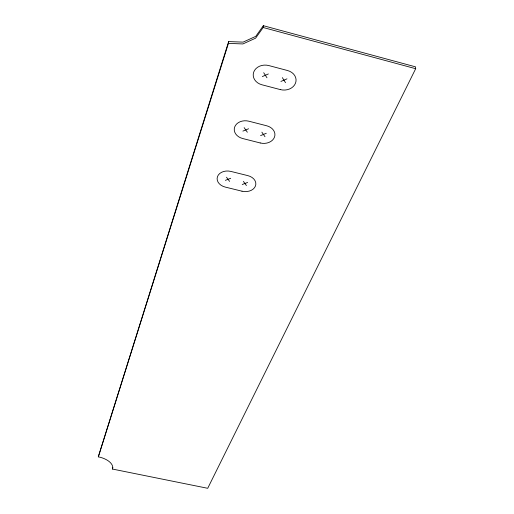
<?xml version="1.0" encoding="UTF-8"?>
<svg xmlns="http://www.w3.org/2000/svg" width="514" height="514" viewBox="0 0 514 514"><rect width="100%" height="100%" fill="white"/><g stroke="black" fill="none" stroke-linecap="round" stroke-linejoin="round"><path stroke-width="0.77" d="M98.315 456.83L228.415 43.394L242.897 43.941L255.587 38.184L263.187 27.512L263.341 25.7L415.53 66.846L415.685 68.703L207.714 488.3L112.502 469.064A17.38 9.053 9.2 0 0 98.315 456.83L228.64 41.576L243.09 42.122L255.754 36.365L263.341 25.7M228.415 43.394L228.64 41.576M112.502 469.064L112.784 467.425M262.333 76.567L268.366 73.952M280.895 81.45L286.973 78.854M242.91 131.102L248.583 128.77M260.585 135.6L266.291 133.287M225.37 180.356L230.722 178.268M242.229 184.513L247.613 182.444M263.187 27.512L415.685 68.703M226.488 177.221L229.591 181.397M243.398 181.403L246.431 185.554M244.144 127.639L247.337 132.226M261.87 132.162L264.986 136.718M263.701 72.718L266.978 77.787M282.327 77.633L285.521 82.664M242.004 191.195L225.261 187.083A10.967 8.218 6.2 0 1 217.48 176.636A10.967 8.218 6.2 0 1 230.876 171.419L247.876 175.64A10.942 8.179 4.9 0 1 255.452 186.01A10.942 8.179 4.9 0 1 242.004 191.195M260.219 142.963L242.666 138.517A11.526 9.079 5.1 0 1 234.667 127.042A11.526 9.079 5.1 0 1 248.872 121.214L266.702 125.782A11.501 9.027 3.5 0 1 274.47 137.174A11.501 9.027 3.5 0 1 260.219 142.963M280.361 89.603L261.934 84.778A12.15 10.074 3.3 0 1 253.71 72.101A12.15 10.074 3.3 0 1 268.816 65.567L287.557 70.534A12.13 10.01 1.2 0 1 295.524 83.114A12.13 10.01 1.2 0 1 280.361 89.603"/></g></svg>
